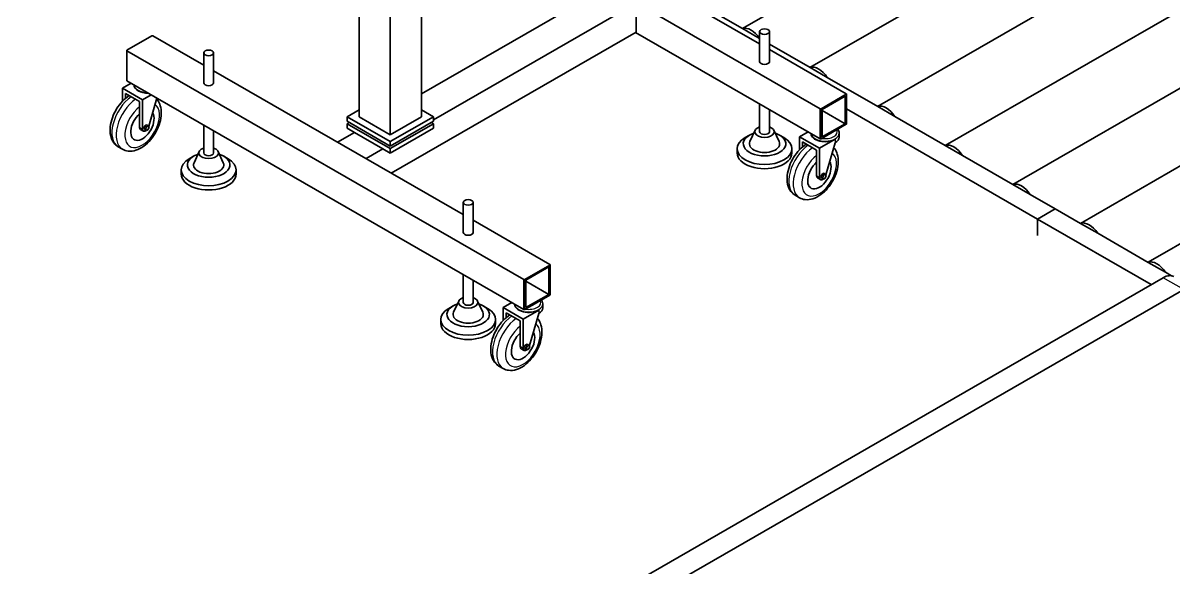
# Model space of a CAD drawing. Header units: millimetres. Extents: x 0 to 84100, y 0 to 59400.
# Drawn here: x 72455 to 74845, y 16987 to 18118 of the extents above; entities that cross this region are included whole.
import ezdxf

# ---------------------------------------------------------------- set-up
doc = ezdxf.new("R2010")
doc.units = ezdxf.units.MM
doc.header["$LTSCALE"] = 100
doc.layers.add('Visible (ISO)', color=7, linetype='Continuous', lineweight=35)
doc.layers.add('Visible Narrow (ISO)', color=7, linetype='Continuous', lineweight=25)

msp = doc.modelspace()

# ---------------------------------------------------------------- linework, layer by layer
at = {"layer": 'Visible (ISO)'}
for p, q in [((73282.34, 17923.05), (73282.34, 19205.83)), ((74740.84, 18562.16), (73948.65, 18105.97)), ((73217.68, 17885.82), (73217.68, 18531.3)), ((73153.02, 17923.05), (73153.02, 18494.07)), ((74881.2, 18481.33), (74089.01, 18025.14)), ((75021.56, 18400.5), (74229.37, 17944.31)), ((74110.46, 17939.59), (73476.65, 18304.58)), ((73578.38, 18308.05), (73984.46, 18074.21)), ((75161.92, 18319.67), (74369.73, 17863.48)), ((75302.28, 18238.85), (74510.09, 17782.65)), ((73282.34, 17970.39), (73668.76, 18192.91)), ((73948.85, 18105.85), (73844.23, 18166.09)), ((73307.48, 17916.9), (73727.78, 18158.93)), ((73727.78, 18158.93), (73727.78, 18098.71)), ((75442.64, 18158.02), (74650.45, 17701.82)), ((72670.78, 18061.04), (72722.87, 18091.03)), ((72724.67, 18091.03), (72830.35, 18030.17)), ((73219.55, 17806.04), (73727.78, 18098.71)), ((73726.87, 18098.19), (74110.46, 17877.3)), ((73984.46, 18085.34), (73948.85, 18105.85)), ((73984.46, 18037.33), (73984.46, 18099.63)), ((74004.78, 18037.33), (74004.78, 18099.63)), ((74089.21, 18025.02), (74004.78, 18073.64)), ((75583, 18077.19), (74790.81, 17621)), ((72670.41, 17998.22), (72670.41, 18060.52)), ((73495.17, 17585.27), (72670.78, 18060)), ((72830.35, 17993.29), (72830.35, 18055.59)), ((72850.67, 17993.29), (72850.67, 18055.59)), ((74004.78, 18062.51), (74164.34, 17970.62)), ((72850.67, 18018.47), (73369.17, 17719.89)), ((74124.96, 18004.44), (74089.21, 18025.02)), ((72670.78, 17997.71), (73495.17, 17522.97)), ((74229.57, 17944.2), (74124.96, 18004.44)), ((72679.81, 17992.51), (72661.8, 17982.14)), ((72661.8, 17982.14), (72661.8, 17955.29)), ((72661.8, 17982.14), (72703.11, 17958.35)), ((72667.73, 17971.46), (72697.19, 17954.49)), ((72667.73, 17960.92), (72667.73, 17971.46)), ((72685.58, 17989.19), (72685.58, 17988.86)), ((74164.72, 17907.81), (74164.72, 17970.1)), ((72697.19, 17901.01), (72697.19, 17954.49)), ((72703.11, 17958.35), (72721.12, 17968.72)), ((72703.11, 17958.35), (72703.11, 17897.6)), ((72716.09, 17903.17), (72733.14, 17961.8)), ((73984.46, 17891.97), (73984.46, 17949.86)), ((74164.34, 17969.59), (74112.26, 17939.59)), ((74114.59, 17938.24), (74162.01, 17965.54)), ((74162.01, 17965.54), (74162.01, 17908.64)), ((73153.02, 17937.53), (73127.88, 17923.05)), ((73127.88, 17923.05), (73217.68, 17871.34)), ((73127.88, 17913.71), (73127.88, 17923.05)), ((73153.02, 17923.05), (73217.68, 17885.82)), ((73217.68, 17871.34), (73307.48, 17923.05)), ((73217.68, 17885.82), (73282.34, 17923.05)), ((73307.48, 17923.05), (73282.34, 17937.53)), ((73307.48, 17913.71), (73307.48, 17923.05)), ((74004.78, 17891.97), (74004.78, 17938.16)), ((74114.59, 17881.34), (74114.59, 17938.24)), ((74162.01, 17908.64), (74114.59, 17935.95)), ((74164.72, 17939.19), (74561.57, 17710.66)), ((74265.32, 17923.61), (74229.57, 17944.2)), ((74369.93, 17863.37), (74265.32, 17923.61)), ((72705.73, 17899.11), (72707.7, 17904.19)), ((72705.73, 17899.11), (72709.33, 17897.04)), ((72707.7, 17896.29), (72705.73, 17899.11)), ((72707.7, 17904.19), (72711.65, 17906.45)), ((72707.7, 17904.19), (72711.3, 17902.12)), ((72711.3, 17902.12), (72709.33, 17897.04)), ((72715.24, 17904.39), (72711.3, 17902.12)), ((72711.65, 17906.45), (72715.24, 17904.39)), ((72717.21, 17901.57), (72715.24, 17904.39)), ((72715.24, 17896.49), (72717.21, 17901.57)), ((72830.35, 17847.93), (72830.35, 17905.82)), ((73127.88, 17913.71), (73217.68, 17861.99)), ((73132.39, 17911.11), (73127.88, 17908.51)), ((73127.88, 17908.51), (73217.68, 17856.8)), ((73127.88, 17899.17), (73127.88, 17908.51)), ((73127.88, 17899.17), (73143.27, 17890.3)), ((73217.68, 17861.99), (73307.48, 17913.71)), ((73217.68, 17856.8), (73307.48, 17908.51)), ((73217.68, 17847.46), (73307.48, 17899.17)), ((73307.48, 17908.51), (73302.98, 17911.11)), ((73307.48, 17899.17), (73307.48, 17908.51)), ((74112.26, 17877.3), (74164.34, 17907.29)), ((74162.01, 17908.64), (74114.59, 17881.34)), ((72685.81, 17875.51), (72685.36, 17875.77)), ((72699.12, 17896.75), (72705.04, 17893.33)), ((72707.7, 17896.29), (72711.3, 17894.23)), ((72709.33, 17897.04), (72711.3, 17894.23)), ((72711.3, 17894.23), (72715.24, 17896.49)), ((72850.67, 17847.93), (72850.67, 17894.12)), ((73108.25, 17870.14), (73143.27, 17890.3)), ((73202.29, 17856.32), (73143.27, 17890.3)), ((73963.3, 17884.95), (73954.29, 17879.72)), ((73974.98, 17894.97), (73964.25, 17871.69)), ((74014.26, 17894.97), (74024.98, 17871.69)), ((74025.93, 17884.95), (74034.95, 17879.72)), ((74067.36, 17881.38), (74085.37, 17891.75)), ((74108.67, 17857.59), (74067.36, 17881.38)), ((74067.36, 17881.38), (74067.36, 17854.54)), ((74091.13, 17888.1), (74091.13, 17888.43)), ((74141, 17876.21), (74108.67, 17857.59)), ((74149.55, 17880.83), (74149.55, 17889.14)), ((72661.82, 17855.65), (72652.84, 17860.83)), ((72820.87, 17850.93), (72810.15, 17827.65)), ((72860.15, 17850.93), (72870.88, 17827.65)), ((73167.27, 17836.15), (73202.29, 17856.32)), ((73202.29, 17856.32), (73217.68, 17847.46)), ((73217.68, 17861.99), (73217.68, 17871.34)), ((73217.68, 17847.46), (73217.68, 17856.8)), ((73937.8, 17856.67), (73937.8, 17847.83)), ((74051.43, 17856.67), (74051.43, 17847.83)), ((74073.28, 17860.17), (74073.28, 17870.7)), ((74102.74, 17853.73), (74073.28, 17870.7)), ((74102.74, 17800.25), (74102.74, 17853.73)), ((74108.67, 17857.59), (74108.67, 17796.84)), ((74121.64, 17802.41), (74141, 17868.94)), ((74405.68, 17842.78), (74369.93, 17863.37)), ((72809.2, 17840.91), (72800.18, 17835.68)), ((72871.82, 17840.91), (72880.84, 17835.68)), ((74510.29, 17782.54), (74405.68, 17842.78)), ((72783.7, 17812.63), (72783.7, 17803.79)), ((72897.32, 17812.63), (72897.32, 17803.79)), ((74113.26, 17803.43), (74111.29, 17798.35)), ((74117.2, 17805.7), (74113.26, 17803.43)), ((74113.26, 17803.43), (74116.85, 17801.36)), ((74120.79, 17803.63), (74116.85, 17801.36)), ((74117.2, 17805.7), (74120.79, 17803.63)), ((74122.76, 17800.82), (74120.79, 17803.63)), ((74104.67, 17795.99), (74110.6, 17792.57)), ((74111.29, 17798.35), (74114.88, 17796.28)), ((74111.29, 17798.35), (74113.26, 17795.53)), ((74113.26, 17795.53), (74116.85, 17793.47)), ((74116.85, 17801.36), (74114.88, 17796.28)), ((74114.88, 17796.28), (74116.85, 17793.47)), ((74116.85, 17793.47), (74120.79, 17795.74)), ((74120.79, 17795.74), (74122.76, 17800.82)), ((74546.04, 17761.95), (74510.29, 17782.54)), ((74067.38, 17754.9), (74058.4, 17760.07)), ((74091.36, 17774.75), (74090.92, 17775.01)), ((74598.34, 17731.83), (74546.04, 17761.95)), ((73369.17, 17683.01), (73369.17, 17745.31)), ((73389.49, 17683.01), (73389.49, 17745.31)), ((74598.34, 17731.83), (74561.57, 17710.66)), ((74561.57, 17710.66), (74598.34, 17731.83)), ((74650.65, 17701.71), (74598.34, 17731.83)), ((73389.49, 17708.19), (73549.05, 17616.3)), ((74561.57, 17710.66), (74797.66, 17574.71)), ((74561.57, 17710.66), (74561.57, 17676.32)), ((74561.57, 17710.66), (74561.57, 17676.32)), ((74686.4, 17681.12), (74650.65, 17701.71)), ((74791.01, 17620.88), (74686.4, 17681.12)), ((73549.05, 17615.26), (73496.97, 17585.27)), ((73549.43, 17553.48), (73549.43, 17615.78)), ((74826.76, 17600.3), (74791.01, 17620.88)), ((74822.5, 17589.01), (72455.1, 16225.72)), ((73369.17, 17537.65), (73369.17, 17595.53)), ((73499.3, 17583.92), (73546.72, 17611.22)), ((73546.72, 17611.22), (73546.72, 17554.32)), ((74839.32, 17593.06), (74826.76, 17600.3)), ((72497.53, 16201.29), (74864.92, 17564.58)), ((73389.49, 17537.65), (73389.49, 17583.83)), ((73499.3, 17527.02), (73499.3, 17583.92)), ((73546.72, 17554.32), (73499.3, 17581.63)), ((73359.69, 17540.65), (73348.96, 17517.37)), ((73398.97, 17540.65), (73409.69, 17517.37)), ((73496.97, 17522.97), (73549.05, 17552.97)), ((73546.72, 17554.32), (73499.3, 17527.02)), ((73348.01, 17530.62), (73339, 17525.39)), ((73410.64, 17530.62), (73419.65, 17525.39)), ((73452.07, 17527.05), (73470.08, 17537.43)), ((73493.38, 17503.27), (73452.07, 17527.05)), ((73452.07, 17527.05), (73452.07, 17500.21)), ((73457.99, 17505.84), (73457.99, 17516.37)), ((73487.45, 17499.41), (73457.99, 17516.37)), ((73475.84, 17533.78), (73475.84, 17534.11)), ((73525.7, 17521.88), (73493.38, 17503.27)), ((73534.26, 17526.51), (73534.26, 17534.82)), ((73322.51, 17502.35), (73322.51, 17493.51)), ((73436.14, 17502.35), (73436.14, 17493.51)), ((73487.45, 17445.93), (73487.45, 17499.41)), ((73493.38, 17503.27), (73493.38, 17442.51)), ((73506.35, 17448.09), (73525.7, 17514.61)), ((73497.97, 17449.1), (73496, 17444.02)), ((73501.91, 17451.37), (73497.97, 17449.1)), ((73497.97, 17449.1), (73501.56, 17447.03)), ((73501.56, 17447.03), (73499.59, 17441.95)), ((73505.5, 17449.3), (73501.56, 17447.03)), ((73501.91, 17451.37), (73505.5, 17449.3)), ((73507.47, 17446.49), (73505.5, 17449.3)), ((73505.5, 17441.41), (73507.47, 17446.49)), ((73476.07, 17420.43), (73475.62, 17420.68)), ((73489.38, 17441.66), (73495.31, 17438.25)), ((73496, 17444.02), (73499.59, 17441.95)), ((73496, 17444.02), (73497.97, 17441.21)), ((73497.97, 17441.21), (73501.56, 17439.14)), ((73499.59, 17441.95), (73501.56, 17439.14)), ((73501.56, 17439.14), (73505.5, 17441.41)), ((73452.08, 17400.57), (73443.1, 17405.74))]:
    msp.add_line(p, q, dxfattribs=at)
for centre, major_axis, ratio, start_param, end_param in [((72723.77, 18090.51), (1.27, 0), 0.5758617, 0.7853982, 2.3561945), ((73966.72, 18070.22), (-19.96, 34.66), 0.5780931, 4.8218709, 6.1838021), ((72671.68, 18060.52), (-1.27, 0), 0.5758617, 5.4977871, 7.0685835), ((73994.62, 18037.33), (10.16, 0), 0.5758617, 3.1415927, 6.2831853), ((74107.08, 17989.39), (-19.96, 34.66), 0.5780931, 4.8156396, 6.1838021), ((72671.68, 17998.22), (-1.27, 0), 0.5758617, 0, 0.7853982), ((72714.79, 17988.86), (-29.21, 0), 0.5758617, 0, 1.5901452), ((72840.51, 17993.29), (10.16, 0), 0.5758617, 3.1415927, 6.2831853), ((74163.45, 17970.1), (1.27, 0), 0.5758617, 5.4977871, 7.0685835), ((74247.44, 17908.56), (-19.96, 34.66), 0.5780931, 4.8156396, 6.1838021), ((72702.94, 17905.25), (17.13, 29.74), 0.5780931, 1.0228001, 5.9995742), ((74111.36, 17940.11), (-1.27, 0), 0.5758617, 0.7853982, 2.3561945), ((72703.75, 17904.79), (-4.63, -8.04), 0.5780931, 5.4958534, 6.2831853), ((73994.62, 17891.97), (-20.32, 0), 0.5758617, 5.2359878, 10.4719755), ((74163.45, 17907.81), (1.27, 0), 0.5758617, 5.4977871, 6.2831853), ((72709.68, 17901.37), (-4.63, -8.04), 0.5780931, 5.4958534, 7.2348322), ((73994.62, 17856.67), (-56.81, 0), 0.5758617, 5.5016397, 10.2063236), ((73994.62, 17867.05), (44.11, 0), 0.5758617, 2.1040257, 7.3207523), ((73994.62, 17891.97), (10.16, 0), 0.5758617, 3.1415927, 6.2831853), ((74120.34, 17888.1), (-29.21, 0), 0.5758617, 0, 2.3561945), ((74111.36, 17877.81), (1.27, 0), 0.5758617, 3.9269908, 5.4977871), ((74120.34, 17892.25), (-12.7, 0), 0.5758617, 2.2681329, 2.4442561), ((74120.34, 17880.83), (29.21, 0), 0.5758617, 5.4977871, 6.2831853), ((72840.51, 17847.93), (-20.32, 0), 0.5758617, 5.2359878, 10.4719755), ((73994.62, 17867.05), (-31.41, 0), 0.5758617, 6.023918, 9.6840453), ((74387.8, 17827.73), (-19.96, 34.66), 0.5780931, 4.8156396, 6.1838021), ((72840.51, 17812.63), (-56.81, 0), 0.5758617, 5.5016397, 10.2063236), ((72840.51, 17823.01), (44.11, 0), 0.5758617, 2.1040257, 7.3207523), ((72840.51, 17823.01), (-31.41, 0), 0.5758617, 6.023918, 9.6840453), ((72840.51, 17847.93), (10.16, 0), 0.5758617, 3.1415927, 6.2831853), ((73994.62, 17847.83), (-56.81, 0), 0.5758617, 0, 3.1415927), ((74108.49, 17804.49), (-17.13, -29.74), 0.5780931, 4.1643928, 9.1411669), ((72840.51, 17803.79), (-56.81, 0), 0.5758617, 0, 3.1415927), ((74109.3, 17804.03), (-4.63, -8.04), 0.5780931, 5.4958534, 6.2831853), ((74115.23, 17800.61), (-4.63, -8.04), 0.5780931, 5.4958534, 7.2348322), ((74528.16, 17746.9), (-19.96, 34.66), 0.5780931, 4.8156396, 6.1838021), ((74668.52, 17666.07), (-19.96, 34.66), 0.5780931, 4.8156396, 6.1838021), ((73379.33, 17683.01), (10.16, 0), 0.5758617, 3.1415927, 6.2831853), ((73548.16, 17615.78), (1.27, 0), 0.5758617, 5.4977871, 7.0685835), ((74808.88, 17585.25), (-19.96, 34.66), 0.5780931, 4.8156396, 6.1838021), ((74822.5, 17552.63), (22.21, 38.56), 0.5780931, 0, 0.7834645), ((73496.07, 17585.79), (-1.27, 0), 0.5758617, 0.7853982, 2.3561945), ((73379.33, 17537.65), (-20.32, 0), 0.5758617, 5.2359878, 10.4719755), ((73548.16, 17553.48), (1.27, 0), 0.5758617, 5.4977871, 6.2831853), ((73379.33, 17502.35), (-56.81, 0), 0.5758617, 5.5016397, 10.2063236), ((73379.33, 17512.73), (44.11, 0), 0.5758617, 2.1040257, 7.3207523), ((73379.33, 17512.73), (-31.41, 0), 0.5758617, 6.023918, 9.6840453), ((73379.33, 17537.65), (10.16, 0), 0.5758617, 3.1415927, 6.2831853), ((73505.05, 17533.78), (-29.21, 0), 0.5758617, 0, 2.3561945), ((73496.07, 17523.49), (1.27, 0), 0.5758617, 3.9269908, 5.4977871), ((73505.05, 17537.93), (-12.7, 0), 0.5758617, 2.2681329, 2.4442561), ((73505.05, 17526.51), (29.21, 0), 0.5758617, 5.4977871, 6.2831853), ((73379.33, 17493.51), (-56.81, 0), 0.5758617, 0, 3.1415927), ((73493.2, 17450.17), (-17.13, -29.74), 0.5780931, 4.1643928, 9.1411669), ((73494.01, 17449.71), (-4.63, -8.04), 0.5780931, 5.4958534, 6.2831853), ((73499.94, 17446.29), (-4.63, -8.04), 0.5780931, 5.4958534, 7.2348322)]:
    msp.add_ellipse(centre, major_axis=major_axis, ratio=ratio, start_param=start_param, end_param=end_param, dxfattribs=at)
for centre in [(73994.62, 18099.63), (72840.51, 18055.59), (73379.33, 17745.31)]:
    msp.add_ellipse(centre, major_axis=(10.16, 0), ratio=0.5758617, dxfattribs=at)
for points, knots in [([(72675.69, 17966.87), (72670.75, 17963.71), (72666.08, 17959.77), (72657.21, 17950.48), (72653.06, 17945.05), (72645.96, 17933.48), (72643, 17927.34), (72638.5, 17914.82), (72636.97, 17908.43), (72635.61, 17895.84), (72635.8, 17889.63), (72638.3, 17878.31), (72640.49, 17873.11), (72646.32, 17865.55), (72649.36, 17862.83), (72652.84, 17860.83)], [4.7678766, 4.7678766, 4.7678766, 4.7678766, 5.0997591, 5.0997591, 5.4519103, 5.4519103, 5.8006034, 5.8006034, 6.1513501, 6.1513501, 6.5059527, 6.5059527, 6.8360483, 6.8360483, 7.0705172, 7.0705172, 7.0705172, 7.0705172]), ([(72732.55, 17959.75), (72733.14, 17959.1), (72733.71, 17958.42), (72736.93, 17954.19), (72738.85, 17950.18), (72741.66, 17940.83), (72742.26, 17935.37), (72741.95, 17923.55), (72740.87, 17917.15), (72737.17, 17904.43), (72734.56, 17898.12), (72728.11, 17886.17), (72724.29, 17880.53), (72715.72, 17870.35), (72710.96, 17865.82), (72700.75, 17858.33), (72695.29, 17855.37), (72684.24, 17851.85), (72678.65, 17851.14), (72669.18, 17852.39), (72665.3, 17853.65), (72661.82, 17855.65)], [2.5398611, 2.5398611, 2.5398611, 2.5398611, 2.592027, 2.592027, 2.8537382, 2.8537382, 3.1720468, 3.1720468, 3.5250954, 3.5250954, 3.8772465, 3.8772465, 4.2259396, 4.2259396, 4.5766864, 4.5766864, 4.9312889, 4.9312889, 5.2613846, 5.2613846, 5.4958534, 5.4958534, 5.4958534, 5.4958534]), ([(74149.55, 17889.14), (74149.55, 17890.96), (74149.13, 17892.78), (74147.93, 17895.4), (74147.39, 17896.31), (74146.75, 17897.16)], [2.35619449, 2.35619449, 2.35619449, 2.35619449, 2.6138883, 2.6138883, 2.76028491, 2.76028491, 2.76028491, 2.76028491]), ([(74081.25, 17866.11), (74076.3, 17862.95), (74071.63, 17859.01), (74062.76, 17849.72), (74058.62, 17844.29), (74051.52, 17832.72), (74048.56, 17826.58), (74044.06, 17814.06), (74042.52, 17807.67), (74041.17, 17795.08), (74041.35, 17788.87), (74043.85, 17777.55), (74046.05, 17772.35), (74051.87, 17764.79), (74054.92, 17762.07), (74058.4, 17760.07)], [4.7678766, 4.7678766, 4.7678766, 4.7678766, 5.0997591, 5.0997591, 5.4519103, 5.4519103, 5.8006034, 5.8006034, 6.1513501, 6.1513501, 6.5059527, 6.5059527, 6.8360483, 6.8360483, 7.0705172, 7.0705172, 7.0705172, 7.0705172]), ([(74138.1, 17859), (74138.7, 17858.34), (74139.26, 17857.66), (74142.48, 17853.44), (74144.4, 17849.42), (74147.21, 17840.07), (74147.81, 17834.61), (74147.5, 17822.79), (74146.42, 17816.39), (74142.73, 17803.67), (74140.11, 17797.36), (74133.66, 17785.41), (74129.85, 17779.77), (74121.27, 17769.59), (74116.51, 17765.06), (74106.3, 17757.57), (74100.84, 17754.61), (74089.79, 17751.09), (74084.2, 17750.38), (74074.73, 17751.63), (74070.85, 17752.89), (74067.38, 17754.9)], [2.5398611, 2.5398611, 2.5398611, 2.5398611, 2.592027, 2.592027, 2.8537382, 2.8537382, 3.1720468, 3.1720468, 3.5250954, 3.5250954, 3.8772465, 3.8772465, 4.2259396, 4.2259396, 4.5766864, 4.5766864, 4.9312889, 4.9312889, 5.2613846, 5.2613846, 5.4958534, 5.4958534, 5.4958534, 5.4958534]), ([(73534.26, 17534.82), (73534.26, 17536.64), (73533.84, 17538.46), (73532.64, 17541.08), (73532.1, 17541.98), (73531.46, 17542.84)], [2.35619449, 2.35619449, 2.35619449, 2.35619449, 2.6138883, 2.6138883, 2.76028491, 2.76028491, 2.76028491, 2.76028491]), ([(73465.95, 17511.79), (73461.01, 17508.63), (73456.34, 17504.69), (73447.47, 17495.4), (73443.32, 17489.97), (73436.23, 17478.4), (73433.27, 17472.26), (73428.77, 17459.74), (73427.23, 17453.35), (73425.88, 17440.75), (73426.06, 17434.55), (73428.56, 17423.23), (73430.76, 17418.03), (73436.58, 17410.47), (73439.63, 17407.75), (73443.1, 17405.74)], [4.7678766, 4.7678766, 4.7678766, 4.7678766, 5.0997591, 5.0997591, 5.4519103, 5.4519103, 5.8006034, 5.8006034, 6.1513501, 6.1513501, 6.5059527, 6.5059527, 6.8360483, 6.8360483, 7.0705172, 7.0705172, 7.0705172, 7.0705172]), ([(73522.81, 17504.67), (73523.41, 17504.02), (73523.97, 17503.33), (73527.19, 17499.11), (73529.11, 17495.1), (73531.92, 17485.75), (73532.52, 17480.28), (73532.21, 17468.47), (73531.13, 17462.07), (73527.44, 17449.35), (73524.82, 17443.04), (73518.37, 17431.09), (73514.55, 17425.45), (73505.98, 17415.27), (73501.22, 17410.74), (73491.01, 17403.24), (73485.55, 17400.29), (73474.5, 17396.77), (73468.91, 17396.06), (73459.44, 17397.3), (73455.56, 17398.57), (73452.08, 17400.57)], [2.5398611, 2.5398611, 2.5398611, 2.5398611, 2.592027, 2.592027, 2.8537382, 2.8537382, 3.1720468, 3.1720468, 3.5250954, 3.5250954, 3.8772465, 3.8772465, 4.2259396, 4.2259396, 4.5766864, 4.5766864, 4.9312889, 4.9312889, 5.2613846, 5.2613846, 5.4958534, 5.4958534, 5.4958534, 5.4958534])]:
    msp.add_open_spline(points, degree=3, knots=knots, dxfattribs=at)
at = {"layer": 'Visible Narrow (ISO)'}
for p, q in [((72670.78, 17997.71), (72670.78, 18060)), ((74164.34, 17907.29), (74164.34, 17969.59)), ((74110.46, 17877.3), (74110.46, 17939.59)), ((74112.26, 17877.3), (74112.26, 17939.59)), ((72703.11, 17897.6), (72697.19, 17901.01)), ((74141, 17876.21), (74141, 17868.94)), ((74108.67, 17796.84), (74102.74, 17800.25)), ((73549.05, 17552.97), (73549.05, 17615.26)), ((74864.92, 17564.58), (74822.5, 17589.01)), ((73495.17, 17522.97), (73495.17, 17585.27)), ((73496.97, 17522.97), (73496.97, 17585.27)), ((73525.7, 17521.88), (73525.7, 17514.61)), ((73493.38, 17442.51), (73487.45, 17445.93))]:
    msp.add_line(p, q, dxfattribs=at)
for centre, major_axis, ratio, start_param, end_param in [((72714.79, 17989.9), (-29.21, 0), 0.5758617, 0.0431344, 1.5276619), ((72714.79, 17993.01), (-25.4, 0), 0.5758617, 0.7231393, 0.847657), ((72684.53, 17915.85), (-31.69, -55.03), 0.5780931, 4.0349975, 6.2831853), ((72693.51, 17910.68), (-31.69, -55.03), 0.5780931, 4.0349975, 6.2831853), ((72702.49, 17905.51), (25.35, 44.02), 0.5780931, 0.9316804, 6.2240221), ((74120.34, 17889.14), (29.21, 0), 0.5758617, 3.1847271, 6.2831853), ((74120.34, 17892.25), (25.4, 0), 0.5758617, 3.8647319, 3.9892497), ((74120.34, 17892.25), (25.4, 0), 0.5758617, 4.4483539, 6.5472204), ((74090.08, 17815.09), (-31.69, -55.03), 0.5780931, 4.0349975, 6.2831853), ((74099.06, 17809.92), (-31.69, -55.03), 0.5780931, 4.0349975, 6.2831853), ((74108.04, 17804.75), (-25.35, -44.02), 0.5780931, 4.073273, 9.3656147), ((73505.05, 17537.93), (25.4, 0), 0.5758617, 4.4483539, 6.5472204), ((73505.05, 17534.82), (29.21, 0), 0.5758617, 3.1847271, 6.2831853), ((73505.05, 17537.93), (25.4, 0), 0.5758617, 3.8647319, 3.9892497), ((73474.79, 17460.77), (-31.69, -55.03), 0.5780931, 4.0349975, 6.2831853), ((73483.77, 17455.6), (-31.69, -55.03), 0.5780931, 4.0349975, 6.2831853), ((73492.75, 17450.43), (-25.35, -44.02), 0.5780931, 4.073273, 9.3656147)]:
    msp.add_ellipse(centre, major_axis=major_axis, ratio=ratio, start_param=start_param, end_param=end_param, dxfattribs=at)

doc.saveas('drawing.dxf')
